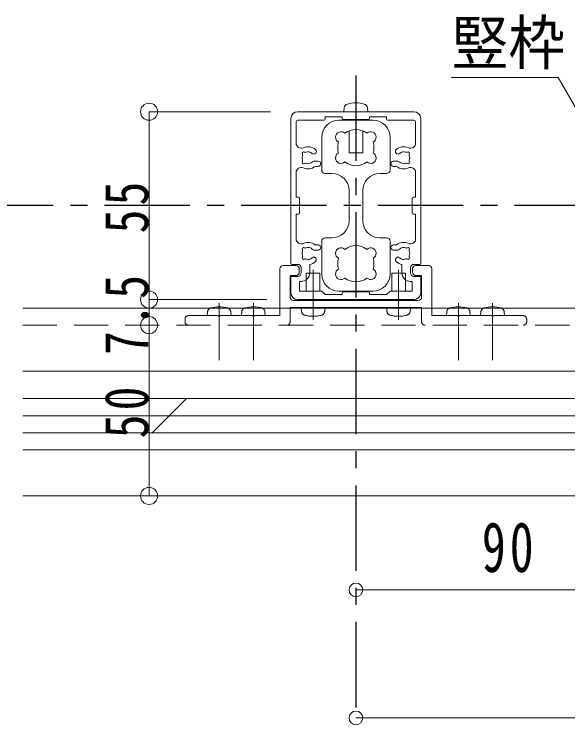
# Model space of a CAD drawing. Units: millimetres at full size, sheet at 1:5. Extents: x -1050 to 1050, y -742 to 742.
# Drawn here: x 698 to 860.1, y -563.8 to -355.7 of the extents above; entities that cross this region are included whole.
import ezdxf
from ezdxf.enums import TextEntityAlignment as Align

# ---------------------------------------------------------------- set-up
doc = ezdxf.new("R2010")
doc.units = ezdxf.units.MM
doc.header["$LTSCALE"] = 5
doc.linetypes.add('CHAIN1', pattern=[8, 5, -1, 1, -1])
doc.linetypes.add('DASHED2', pattern=[3, 2, -1])
doc.layers.add('0-0_通り芯', color=7, linetype='CHAIN1')
for name, color, linetype, lineweight in [('0-3_寸法', 54, 'Continuous', 20), ('0-4_手摺部材', 92, 'Continuous', 20), ('0-7_ガラス', 6, 'Continuous', 20), ('0-9_文字', 3, 'Continuous', 20), ('0-A_支柱', 6, 'Continuous', 20), ('0-B_足元', 4, 'Continuous', 20)]:
    doc.layers.add(name, color=color, linetype=linetype, lineweight=lineweight)
doc.styles.add('ＭＳ ゴシック', font='')
doc.styles.get('ＭＳ ゴシック').set_extended_font_data('MS Gothic')

# ---------------------------------------------------------------- blocks, each defined once
blk = doc.blocks.new('dimension_origin')
at = {"color": 0, "linetype": 'Continuous', "lineweight": -2}
blk.add_circle((0, 0), 1.25, dxfattribs=at)

msp = doc.modelspace()

# ---------------------------------------------------------------- linework, layer by layer
at = {"layer": '0-0_通り芯'}
for p, q in [((798.02, -373.69), (798.02, -561.793)), ((909.462, -411.793), (-277.5, -411.793))]:
    msp.add_line(p, q, dxfattribs=at)
at = {"layer": '0-3_寸法'}
for p, q in [((773.048, -384.293), (737.484, -384.293)), ((737.484, -384.293), (737.484, -439.293)), ((771.932, -439.293), (737.484, -439.293)), ((737.484, -439.293), (737.484, -446.793)), ((737.484, -446.793), (737.484, -496.793)), ((798.02, -524.293), (888.02, -524.293)), ((798.02, -561.793), (948.02, -561.793))]:
    msp.add_line(p, q, dxfattribs=at)
at = {"layer": '0-4_手摺部材'}
for p, q in [((775.77, -441.793), (775.77, -430.293)), ((776.77, -429.293), (780.47, -429.293)), ((781.47, -430.293), (781.47, -431.293)), ((814.57, -430.293), (814.57, -431.293)), ((819.27, -429.293), (815.57, -429.293)), ((820.27, -441.793), (820.27, -430.293)), ((780.47, -432.293), (778.77, -432.293)), ((778.77, -432.293), (778.77, -438.593)), ((783.52, -436.793), (783.52, -431.593)), ((783.52, -431.593), (787.52, -431.593)), ((787.52, -431.593), (787.52, -436.793)), ((808.52, -436.793), (808.52, -431.593)), ((808.52, -431.593), (812.52, -431.593)), ((812.52, -431.593), (812.52, -436.793)), ((815.57, -432.293), (817.27, -432.293)), ((817.27, -432.293), (817.27, -438.593)), ((779.77, -439.593), (816.27, -439.593)), ((911.02, -441.793), (700.52, -441.793)), ((778.77, -441.593), (817.27, -441.593)), ((778.77, -441.793), (778.77, -441.593)), ((782.038, -441.793), (782.02, -441.593)), ((789.02, -441.593), (782.02, -441.593)), ((789.003, -441.793), (789.02, -441.593)), ((807.038, -441.793), (807.02, -441.593)), ((814.02, -441.593), (807.02, -441.593)), ((814.003, -441.793), (814.02, -441.593)), ((817.27, -441.593), (817.27, -441.793)), ((888.02, -460.293), (700.52, -460.293)), ((888.02, -483.296), (700.52, -483.296)), ((700.52, -496.793), (911.061, -496.793))]:
    msp.add_line(p, q, dxfattribs=at)
at = {"layer": '0-4_手摺部材', "linetype": 'CHAIN1'}
for p, q in [((785.52, -430.593), (785.52, -445.193)), ((810.52, -430.593), (810.52, -445.193)), ((758.02, -440.393), (758.02, -456.993)), ((768.02, -440.393), (768.02, -456.993)), ((828.02, -440.393), (828.02, -456.993)), ((838.02, -440.393), (838.02, -456.993))]:
    msp.add_line(p, q, dxfattribs=at)
at = {"layer": '0-4_手摺部材', "linetype": 'DASHED2'}
for p, q in [((754.618, -442.874), (754.52, -443.993)), ((761.422, -442.874), (761.52, -443.993)), ((764.618, -442.874), (764.52, -443.993)), ((771.422, -442.874), (771.52, -443.993)), ((775.77, -443.993), (775.77, -441.793)), ((778.77, -445.793), (778.77, -441.793)), ((782.118, -442.712), (782.038, -441.793)), ((788.922, -442.712), (789.003, -441.793)), ((807.118, -442.712), (807.038, -441.793)), ((813.922, -442.712), (814.003, -441.793)), ((817.27, -441.793), (817.27, -445.793)), ((820.27, -443.993), (820.27, -441.793)), ((824.618, -442.874), (824.52, -443.993)), ((831.422, -442.874), (831.52, -443.993)), ((834.618, -442.874), (834.52, -443.993)), ((841.422, -442.874), (841.52, -443.993)), ((748.02, -445.793), (748.02, -444.993)), ((749.02, -443.993), (757.72, -443.993)), ((758.02, -444.293), (757.72, -443.993)), ((758.02, -444.293), (758.32, -443.993)), ((758.32, -443.993), (767.72, -443.993)), ((768.02, -444.293), (767.72, -443.993)), ((768.02, -444.293), (768.32, -443.993)), ((768.32, -443.993), (775.77, -443.993)), ((827.72, -443.993), (820.27, -443.993)), ((828.02, -444.293), (827.72, -443.993)), ((828.02, -444.293), (828.32, -443.993)), ((837.72, -443.993), (828.32, -443.993)), ((838.02, -444.293), (837.72, -443.993)), ((838.02, -444.293), (838.32, -443.993)), ((847.02, -443.993), (838.32, -443.993)), ((848.02, -445.793), (848.02, -444.993)), ((700.52, -446.793), (911.061, -446.793))]:
    msp.add_line(p, q, dxfattribs=at)
at = {"layer": '0-4_手摺部材'}
for centre, radius, start, end in [((776.77, -430.293), 1, 90, 180), ((780.47, -430.293), 1, 0, 90), ((815.57, -430.293), 1, 90, 180), ((819.27, -430.293), 1, 0, 90), ((780.47, -431.293), 1, 270, 360), ((815.57, -431.293), 1, 180, 270), ((779.77, -438.593), 1, 180, 270), ((816.27, -438.593), 1, 270, 360), ((755.913, -442.987), 1.3, 105.88085, 113.31036), ((758.02, -450.393), 9, 74.11915, 105.88085), ((760.127, -442.987), 1.3, 66.68964, 74.11915), ((765.913, -442.987), 1.3, 105.88085, 113.31036), ((768.02, -450.393), 9, 74.11915, 105.88085), ((770.127, -442.987), 1.3, 66.68964, 74.11915), ((825.913, -442.987), 1.3, 105.88085, 113.31036), ((828.02, -450.393), 9, 74.11915, 105.88085), ((830.127, -442.987), 1.3, 66.68964, 74.11915), ((835.913, -442.987), 1.3, 105.88085, 113.31036), ((838.02, -450.393), 9, 74.11915, 105.88085), ((840.127, -442.987), 1.3, 66.68964, 74.11915)]:
    msp.add_arc(centre, radius, start, end, dxfattribs=at)
at = {"layer": '0-4_手摺部材', "linetype": 'DASHED2'}
for centre, radius, start, end in [((755.913, -442.987), 1.3, 113.31036, 175), ((760.127, -442.987), 1.3, 5, 66.68964), ((765.913, -442.987), 1.3, 113.31036, 175), ((770.127, -442.987), 1.3, 5, 66.68964), ((783.413, -442.599), 1.3, 185, 254.11915), ((787.627, -442.599), 1.3, 285.88085, 355), ((808.413, -442.599), 1.3, 185, 254.11915), ((812.627, -442.599), 1.3, 285.88085, 355), ((825.913, -442.987), 1.3, 113.31036, 175), ((830.127, -442.987), 1.3, 5, 66.68964), ((835.913, -442.987), 1.3, 113.31036, 175), ((840.127, -442.987), 1.3, 5, 66.68964), ((749.02, -444.993), 1, 90, 180), ((785.52, -435.193), 9, 254.11915, 285.88085), ((810.52, -435.193), 9, 254.11915, 285.88085), ((847.02, -444.993), 1, 0, 90), ((749.02, -445.793), 1, 180, 270), ((777.77, -445.793), 1, 270, 360), ((818.27, -445.793), 1, 180, 270), ((847.02, -445.793), 1, 270, 360)]:
    msp.add_arc(centre, radius, start, end, dxfattribs=at)
at = {"layer": '0-7_ガラス'}
for p, q in [((738.436, -478.296), (748.436, -468.296)), ((700.52, -473.296), (900.02, -473.296)), ((700.52, -478.296), (900.02, -478.296))]:
    msp.add_line(p, q, dxfattribs=at)
msp.add_lwpolyline([(900.02, -478.296), (900.02, -468.296), (700.52, -468.296)], dxfattribs=at)
at = {"layer": '0-9_文字'}
msp.add_lwpolyline([(904.023, -455.293), (857.257, -374.293), (826.007, -374.293)], dxfattribs=at)
at = {"layer": '0-A_支柱'}
for p, q in [((815.02, -384.293), (781.02, -384.293)), ((794.618, -383.174), (794.52, -384.293)), ((801.422, -383.174), (801.52, -384.293)), ((779.02, -386.293), (779.02, -428.693)), ((788.72, -386.793), (781.02, -386.793)), ((794.02, -385.793), (794.02, -386.243)), ((794.32, -386.543), (801.72, -386.543)), ((796.02, -386.543), (796.02, -386.793)), ((800.02, -386.793), (800.02, -386.543)), ((802.02, -385.793), (802.02, -386.243)), ((802.02, -385.793), (807.02, -385.793)), ((807.02, -386.493), (807.02, -385.793)), ((807.32, -386.793), (815.02, -386.793)), ((817.02, -428.693), (817.02, -386.293)), ((780.52, -393.485), (780.52, -387.293)), ((815.52, -393.485), (815.52, -387.293)), ((785.697, -398.793), (787.02, -398.793)), ((810.343, -398.793), (809.02, -398.793)), ((786.097, -400.293), (787.02, -400.293)), ((809.943, -400.293), (809.02, -400.293)), ((780.52, -409.293), (780.52, -402.101)), ((815.52, -409.293), (815.52, -402.101)), ((780.52, -409.293), (781.22, -409.293)), ((781.52, -409.593), (781.52, -413.993)), ((814.52, -409.593), (814.52, -413.993)), ((815.52, -409.293), (814.82, -409.293)), ((780.52, -414.293), (781.22, -414.293)), ((780.52, -421.485), (780.52, -414.293)), ((815.52, -414.293), (814.82, -414.293)), ((815.52, -421.485), (815.52, -414.293)), ((786.097, -423.293), (787.02, -423.293)), ((809.943, -423.293), (809.02, -423.293)), ((785.697, -424.793), (787.02, -424.793)), ((810.343, -424.793), (809.02, -424.793)), ((781.02, -428.993), (779.32, -428.993)), ((782.02, -431.493), (782.02, -429.993)), ((784.52, -431.493), (784.52, -429.004)), ((811.52, -431.493), (811.52, -429.004)), ((814.02, -431.493), (814.02, -429.993)), ((815.02, -428.993), (816.72, -428.993)), ((779.32, -432.493), (781.02, -432.493)), ((816.72, -432.493), (815.02, -432.493)), ((779.02, -432.793), (779.02, -437.293)), ((781.52, -433.993), (782.02, -433.993)), ((781.52, -436.793), (781.52, -433.993)), ((814.52, -433.993), (814.02, -433.993)), ((814.52, -436.793), (814.52, -433.993)), ((817.02, -437.293), (817.02, -432.793)), ((781.52, -436.793), (788.02, -436.793)), ((789.02, -437.793), (788.02, -436.793)), ((807.02, -437.793), (808.02, -436.793)), ((814.52, -436.793), (808.02, -436.793)), ((789.02, -437.793), (794.02, -437.793)), ((794.02, -437.793), (794.02, -437.343)), ((794.32, -437.043), (801.72, -437.043)), ((802.02, -437.793), (802.02, -437.343)), ((802.02, -437.793), (807.02, -437.793)), ((781.02, -439.293), (815.02, -439.293))]:
    msp.add_line(p, q, dxfattribs=at)
for points in [[(789.02, -386.493), (789.02, -385.793), (794.02, -385.793)], [(796.02, -389.885), (796.02, -396.293), (800.02, -396.293), (800.02, -389.885)]]:
    msp.add_lwpolyline(points, dxfattribs=at)
for centre, radius, start, end in [((795.913, -383.287), 1.3, 105.88085, 175), ((798.02, -390.693), 9, 74.11915, 105.88085), ((800.127, -383.287), 1.3, 5, 74.11915), ((781.02, -386.293), 2, 90, 180), ((815.02, -386.293), 2, 0, 90), ((781.02, -387.293), 0.5, 90, 180), ((788.72, -386.493), 0.3, 270, 360), ((794.32, -386.243), 0.3, 180, 270), ((801.72, -386.243), 0.3, 270, 360), ((807.32, -386.493), 0.3, 180, 270), ((815.02, -387.293), 0.5, 0, 90), ((782.02, -393.485), 1.5, 180, 294.90106), ((784.02, -397.793), 3.25, 47.4576, 114.90106), ((812.02, -397.793), 3.25, 65.09894, 132.5424), ((814.02, -393.485), 1.5, 245.09894, 360), ((784.02, -397.793), 1.75, 157.5799, 202.4201), ((782.783, -396.555), 0.5, 55.28656, 214.71344), ((782.125, -397.011), 0.3, 337.5799, 34.71344), ((783.238, -395.898), 0.3, 235.28656, 292.4201), ((784.02, -397.793), 1.75, 47.4576, 112.4201), ((785.71, -395.951), 0.75, 227.4576, 47.4576), ((810.33, -395.951), 0.75, 132.5424, 312.5424), ((812.02, -397.793), 1.75, 67.5799, 132.5424), ((812.802, -395.898), 0.3, 247.5799, 304.71344), ((813.257, -396.555), 0.5, 325.28656, 124.71344), ((813.915, -397.011), 0.3, 145.28656, 202.4201), ((812.02, -397.793), 1.75, 337.5799, 22.4201), ((782.783, -399.03), 0.5, 145.28656, 304.71344), ((782.125, -398.575), 0.3, 325.28656, 22.4201), ((783.238, -399.688), 0.3, 67.5799, 124.71344), ((784.02, -397.793), 1.75, 247.5799, 318.18969), ((785.697, -399.293), 0.5, 90, 138.18969), ((787.02, -399.543), 0.75, 270, 90), ((809.02, -399.543), 0.75, 90, 270), ((810.343, -399.293), 0.5, 41.81031, 90), ((812.02, -397.793), 1.75, 221.81031, 292.4201), ((812.802, -399.688), 0.3, 55.28656, 112.4201), ((813.257, -399.03), 0.5, 235.28656, 34.71344), ((813.915, -398.575), 0.3, 157.5799, 214.71344), ((782.02, -402.101), 1.5, 65.09894, 180), ((784.02, -397.793), 3.25, 245.09894, 309.71514), ((812.02, -397.793), 3.25, 230.28486, 294.90106), ((814.02, -402.101), 1.5, 0, 114.90106), ((781.22, -409.593), 0.3, 0, 90), ((814.82, -409.593), 0.3, 90, 180), ((781.22, -413.993), 0.3, 270, 360), ((814.82, -413.993), 0.3, 180, 270), ((782.02, -421.485), 1.5, 180, 294.90106), ((814.02, -421.485), 1.5, 245.09894, 360), ((782.783, -424.555), 0.5, 55.28656, 214.71344), ((784.02, -425.793), 3.25, 50.28486, 114.90106), ((783.238, -423.898), 0.3, 235.28656, 292.4201), ((784.02, -425.793), 1.75, 41.81031, 112.4201), ((787.02, -424.043), 0.75, 270, 90), ((809.02, -424.043), 0.75, 90, 270), ((812.02, -425.793), 3.25, 65.09894, 129.71514), ((812.02, -425.793), 1.75, 67.5799, 138.18969), ((812.802, -423.898), 0.3, 247.5799, 304.71344), ((813.257, -424.555), 0.5, 325.28656, 124.71344), ((784.02, -425.793), 1.75, 157.5799, 202.4201), ((782.125, -425.011), 0.3, 337.5799, 34.71344), ((782.125, -426.575), 0.3, 325.28656, 22.4201), ((785.697, -424.293), 0.5, 221.81031, 270), ((810.343, -424.293), 0.5, 270, 318.18969), ((813.915, -425.011), 0.3, 145.28656, 202.4201), ((813.915, -426.575), 0.3, 157.5799, 214.71344), ((812.02, -425.793), 1.75, 337.5799, 22.4201), ((782.783, -427.03), 0.5, 145.28656, 304.71344), ((783.238, -427.688), 0.3, 67.5799, 124.71344), ((784.02, -425.793), 1.75, 247.5799, 312.5424), ((784.02, -425.793), 3.25, 278.84988, 312.5424), ((785.71, -427.635), 0.75, 312.5424, 132.5424), ((810.33, -427.635), 0.75, 47.4576, 227.4576), ((812.02, -425.793), 3.25, 227.4576, 261.15012), ((812.02, -425.793), 1.75, 227.4576, 292.4201), ((812.802, -427.688), 0.3, 55.28656, 112.4201), ((813.257, -427.03), 0.5, 235.28656, 34.71344), ((779.32, -428.693), 0.3, 180, 270), ((781.02, -429.993), 1, 0, 90), ((815.02, -429.993), 1, 90, 180), ((816.72, -428.693), 0.3, 270, 360), ((779.32, -432.793), 0.3, 90, 180), ((781.02, -431.493), 1, 270, 360), ((782.02, -431.493), 2.5, 270, 360), ((814.02, -431.493), 2.5, 180, 270), ((815.02, -431.493), 1, 180, 270), ((816.72, -432.793), 0.3, 0, 90), ((781.02, -437.293), 2, 180, 270), ((794.32, -437.343), 0.3, 90, 180), ((801.72, -437.343), 0.3, 0, 90), ((815.02, -437.293), 2, 270, 360)]:
    msp.add_arc(centre, radius, start, end, dxfattribs=at)
at = {"layer": '0-B_足元'}
for p, q in [((793.02, -386.793), (803.02, -386.793)), ((788.02, -401.393), (788.02, -391.793)), ((808.02, -401.393), (808.02, -391.793)), ((791.02, -402.393), (789.02, -402.393)), ((805.02, -402.393), (807.02, -402.393)), ((796.02, -407.393), (796.02, -416.193)), ((800.02, -407.393), (800.02, -416.193)), ((788.02, -422.193), (788.02, -431.793)), ((791.02, -421.193), (789.02, -421.193)), ((805.02, -421.193), (807.02, -421.193)), ((808.02, -422.193), (808.02, -431.793)), ((793.02, -436.793), (803.02, -436.793))]:
    msp.add_line(p, q, dxfattribs=at)
for centre, radius, start, end in [((793.02, -391.793), 5, 90, 180), ((803.02, -391.793), 5, 0, 90), ((793.679, -391.753), 1.6, 46.3184, 243.6816), ((798.02, -394.793), 5.3, 52.3632, 127.6368), ((802.362, -391.753), 1.6, 296.3184, 133.6816), ((798.02, -394.793), 5.3, 162.3632, 197.6368), ((798.02, -394.793), 5.3, 342.3632, 17.6368), ((793.679, -397.833), 1.6, 116.3184, 313.6816), ((802.362, -397.833), 1.6, 226.3184, 63.6816), ((798.02, -394.793), 5.3, 232.36321, 307.63679), ((789.02, -401.393), 1, 180, 270), ((807.02, -401.393), 1, 270, 360), ((791.02, -407.393), 5, 0, 90), ((805.02, -407.393), 5, 90, 180), ((791.02, -416.193), 5, 270, 360), ((805.02, -416.193), 5, 180, 270), ((789.02, -422.193), 1, 90, 180), ((807.02, -422.193), 1, 0, 90), ((793.679, -425.753), 1.6, 46.3184, 243.6816), ((798.02, -428.793), 5.3, 52.36321, 127.63679), ((802.362, -425.753), 1.6, 296.3184, 133.6816), ((798.02, -428.793), 5.3, 162.3632, 197.6368), ((798.02, -428.793), 5.3, 342.3632, 17.6368), ((793.679, -431.833), 1.6, 116.3184, 313.6816), ((802.362, -431.833), 1.6, 226.3184, 63.6816), ((793.02, -431.793), 5, 180, 270), ((803.02, -431.793), 5, 270, 360), ((798.02, -428.793), 5.3, 232.3632, 307.6368)]:
    msp.add_arc(centre, radius, start, end, dxfattribs=at)

# ---------------------------------------------------------------- block references
at = {"layer": '0-3_寸法'}
for p, xscale, yscale, rotation in [((737.484, -384.293), 2, 2, 90), ((737.484, -439.293), 2, 2, 270), ((737.484, -439.293), 2, 2, 90), ((737.484, -446.793), 2, 2, 270), ((737.484, -446.793), 2, 2, 90), ((737.484, -496.793), 2, 2, 270), ((798.02, -524.293), 1.6, 1.6, 180), ((798.02, -561.793), 1.6, 1.6, 180)]:
    msp.add_blockref('dimension_origin', p, dxfattribs=dict(at, xscale=xscale, yscale=yscale, rotation=rotation))

# ---------------------------------------------------------------- texts
at = {"layer": '0-3_寸法', "char_height": 12.83, "attachment_point": 7, "rotation": 90, "style": 'ＭＳ ゴシック'}
for s, insert in [('\\T1.17;\\W0.8;55', (737.484, -419.918)), ('\\T1.18;\\W0.8;7.5', (737.484, -455.543)), ('\\T1.17;\\W0.8;50', (737.484, -479.918))]:
    msp.add_mtext(s, dxfattribs=dict(at, insert=insert))
at = {"layer": '0-3_寸法', "insert": (834.895, -519.293), "char_height": 14.66, "attachment_point": 7, "style": 'ＭＳ ゴシック'}
msp.add_mtext('\\T1.17;\\W0.7;90', dxfattribs=at)
at = {"layer": '0-9_文字', "style": 'ＭＳ ゴシック', "width": 0.95}
msp.add_text('竪枠', height=12.83, dxfattribs=at).set_placement((826.007, -374.293), align=Align.BOTTOM_LEFT)

doc.saveas('drawing.dxf')
